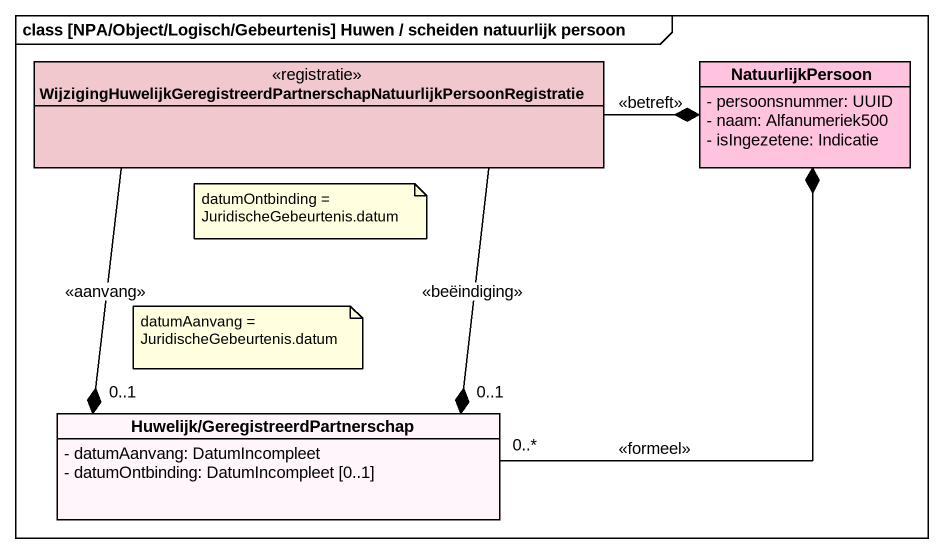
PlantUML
@startuml
mainframe class [NPA/Object/Logisch/Gebeurtenis] Huwen / scheiden natuurlijk persoon
hide circle
hide empty members
skinparam classAttributeIconSize 0
class "WijzigingHuwelijkGeregistreerdPartnerschapNatuurlijkPersoonRegistratie" as WijzigingHuwelijkGeregistree <<registratie>> #F0C8CD
class NatuurlijkPersoon #FFC3DF {
  - persoonsnummer: UUID
  - naam: Alfanumeriek500
  - isIngezetene: Indicatie
}
class "Huwelijk/GeregistreerdPartnerschap" as Huwelijk #FFF5FA {
  - datumAanvang: DatumIncompleet
  - datumOntbinding: DatumIncompleet [0..1]
}
WijzigingHuwelijkGeregistree -right-* NatuurlijkPersoon : <<betreft>>
WijzigingHuwelijkGeregistree --* "0..1" Huwelijk : <<aanvang>>
WijzigingHuwelijkGeregistree --* "0..1" Huwelijk : <<beëindiging>>
Huwelijk "0..*" -up-* NatuurlijkPersoon : <<formeel>>
note as N1
  datumOntbinding = JuridischeGebeurtenis.datum
end note
note as N2
  datumAanvang = JuridischeGebeurtenis.datum
end note
@enduml
